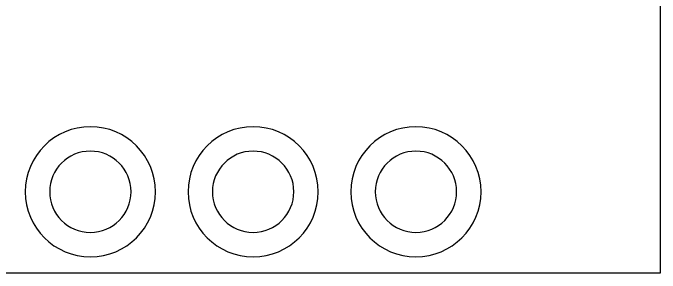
# Model space of a CAD drawing. Header units: millimetres. Extents: x 30 to 188, y 44 to 252.
# Drawn here: x 86.18 to 125.94, y 44.04 to 60.04 of the extents above; entities that cross this region are included whole.
import ezdxf

# ---------------------------------------------------------------- set-up
doc = ezdxf.new("R2010")
doc.units = ezdxf.units.MM

msp = doc.modelspace()

# ---------------------------------------------------------------- linework, layer by layer
at = {"color": 7, "linetype": 'Continuous', "lineweight": 25}
for p, q in [((125.942, 61.448), (125.942, 44.041)), ((125.942, 44.041), (45.942, 44.041))]:
    msp.add_line(p, q, dxfattribs=at)
for centre, radius, start, end in [((90.942, 49.041), 4, 0, 180), ((100.942, 49.041), 4, 0, 180), ((110.942, 49.041), 4, 0, 180), ((90.942, 49.041), 2.5, 0, 180), ((100.942, 49.041), 2.5, 0, 180), ((110.942, 49.041), 2.5, 0, 180), ((90.942, 49.041), 4, 180, 0), ((90.942, 49.041), 2.5, 180, 0), ((100.942, 49.041), 4, 180, 0), ((100.942, 49.041), 2.5, 180, 0), ((110.942, 49.041), 4, 180, 0), ((110.942, 49.041), 2.5, 180, 0)]:
    msp.add_arc(centre, radius, start, end, dxfattribs=at)

doc.saveas('drawing.dxf')
